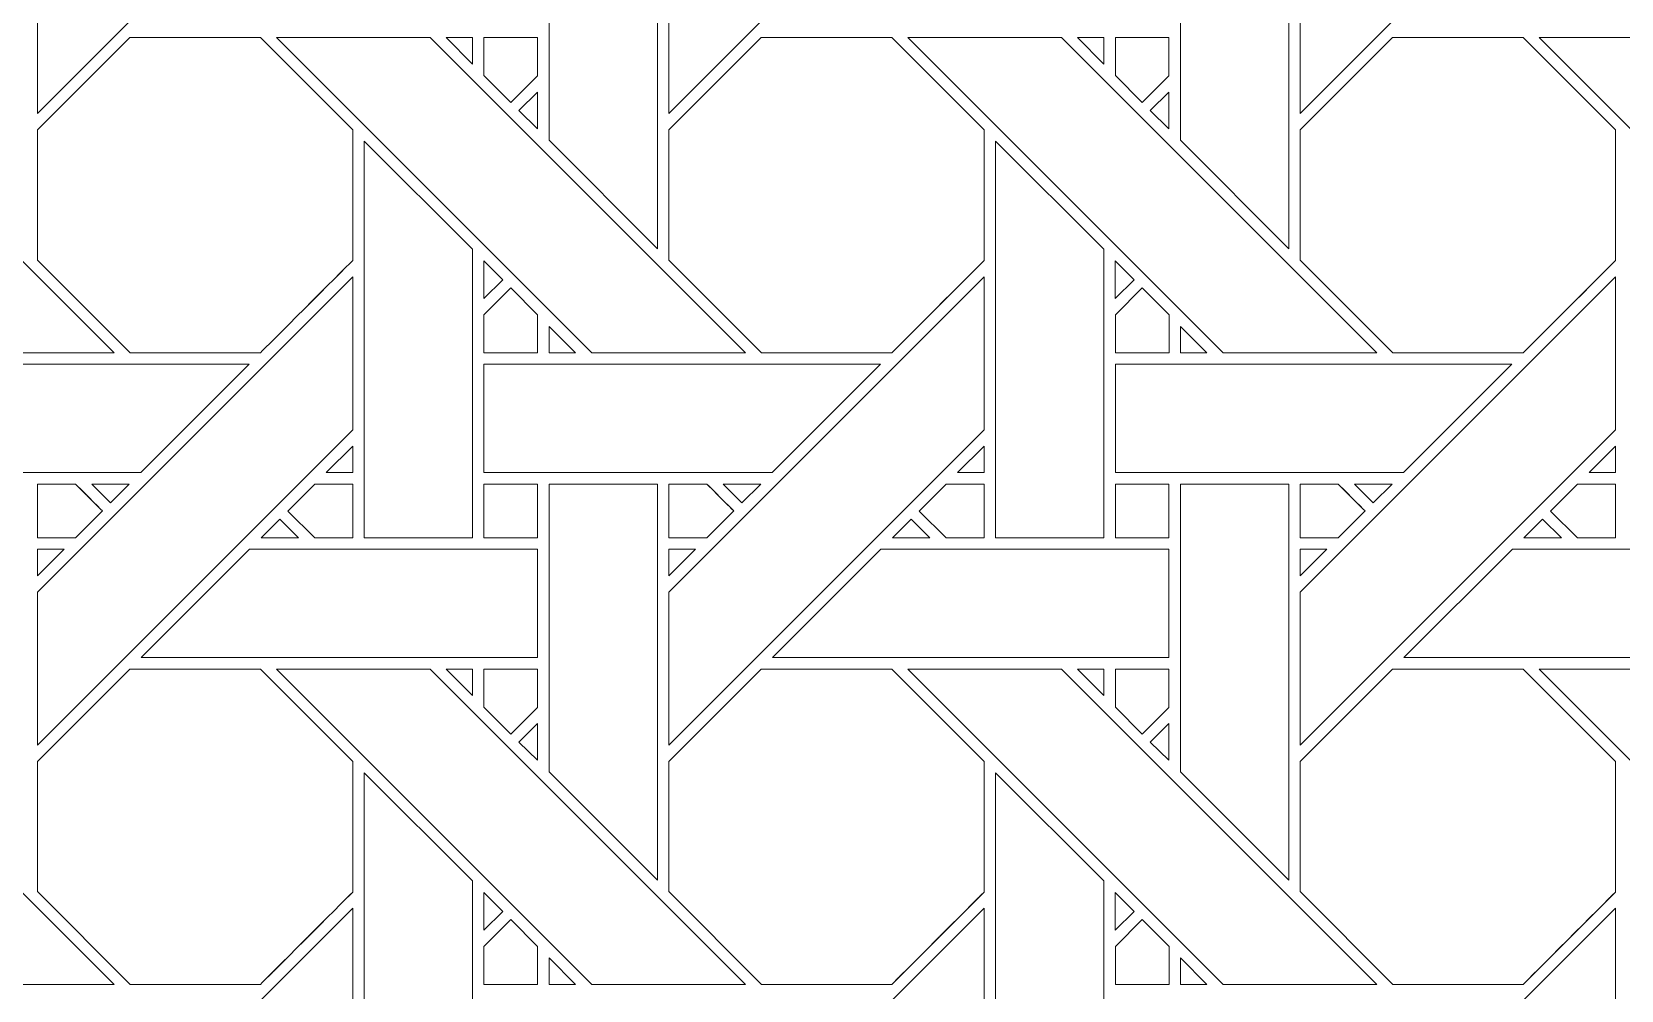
# Model space of a CAD drawing. Header units: inches. Extents: x 3.4 to 21.4, y 0.1 to 18.1.
# Drawn here: x 14.509 to 16.898, y 12.17 to 13.61 of the extents above; entities that cross this region are included whole.
import ezdxf

# ---------------------------------------------------------------- set-up
doc = ezdxf.new("R2010")
doc.units = ezdxf.units.IN
doc.header["$MEASUREMENT"] = 0
doc.layers.add('Design', color=7, linetype='Continuous', lineweight=0)

msp = doc.modelspace()

# ---------------------------------------------------------------- linework, layer by layer
at = {"layer": 'Design'}
for points, knots in [([(3.3829, 18.0948), (3.3829, 18.0948), (3.3829, 0.0948), (3.3829, 0.0948), (3.3829, 0.0948), (21.3829, 0.0948), (21.3829, 0.0948), (21.3829, 0.0948), (21.3829, 18.0948), (21.3829, 18.0948), (21.3829, 18.0948), (3.3829, 18.0948), (3.3829, 18.0948)], [0, 0, 0, 0, 1, 1, 1, 2, 2, 2, 3, 3, 3, 4, 4, 4, 4]), ([(4.2402, 17.2374), (4.2402, 17.2374), (4.2402, 0.9521), (4.2402, 0.9521), (4.2402, 0.9521), (20.5255, 0.9521), (20.5255, 0.9521), (20.5255, 0.9521), (20.5255, 17.2374), (20.5255, 17.2374), (20.5255, 17.2374), (4.2402, 17.2374), (4.2402, 17.2374)], [0, 0, 0, 0, 1, 1, 1, 2, 2, 2, 3, 3, 3, 4, 4, 4, 4]), ([(14.9915, 13.9603), (14.9915, 13.9603), (14.5179, 13.4866), (14.5179, 13.4866), (14.5179, 13.4866), (14.5179, 13.7167), (14.5179, 13.7167), (14.5179, 13.7167), (14.9915, 14.1903), (14.9915, 14.1903), (14.9915, 14.1903), (14.9915, 13.9603), (14.9915, 13.9603)], [0, 0, 0, 0, 1, 1, 1, 2, 2, 2, 3, 3, 3, 4, 4, 4, 4]), ([(15.9403, 13.9603), (15.9403, 13.9603), (15.4666, 13.4866), (15.4666, 13.4866), (15.4666, 13.4866), (15.4666, 13.7167), (15.4666, 13.7167), (15.4666, 13.7167), (15.9403, 14.1903), (15.9403, 14.1903), (15.9403, 14.1903), (15.9403, 13.9603), (15.9403, 13.9603)], [0, 0, 0, 0, 1, 1, 1, 2, 2, 2, 3, 3, 3, 4, 4, 4, 4]), ([(16.889, 13.9603), (16.889, 13.9603), (16.4153, 13.4866), (16.4153, 13.4866), (16.4153, 13.4866), (16.4153, 13.7167), (16.4153, 13.7167), (16.4153, 13.7167), (16.889, 14.1903), (16.889, 14.1903), (16.889, 14.1903), (16.889, 13.9603), (16.889, 13.9603)], [0, 0, 0, 0, 1, 1, 1, 2, 2, 2, 3, 3, 3, 4, 4, 4, 4]), ([(15.2865, 13.4466), (15.2865, 13.4466), (15.2865, 13.8788), (15.2865, 13.8788), (15.2865, 13.8788), (15.4494, 13.8788), (15.4494, 13.8788), (15.4494, 13.8788), (15.4494, 13.2837), (15.4494, 13.2837), (15.4494, 13.2837), (15.2865, 13.4466), (15.2865, 13.4466)], [0, 0, 0, 0, 1, 1, 1, 2, 2, 2, 3, 3, 3, 4, 4, 4, 4]), ([(16.2352, 13.4466), (16.2352, 13.4466), (16.2352, 13.8788), (16.2352, 13.8788), (16.2352, 13.8788), (16.3982, 13.8788), (16.3982, 13.8788), (16.3982, 13.8788), (16.3982, 13.2837), (16.3982, 13.2837), (16.3982, 13.2837), (16.2352, 13.4466), (16.2352, 13.4466)], [0, 0, 0, 0, 1, 1, 1, 2, 2, 2, 3, 3, 3, 4, 4, 4, 4]), ([(14.6329, 13.1273), (14.6329, 13.1273), (14.4018, 13.1273), (14.4018, 13.1273), (14.4018, 13.1273), (13.9283, 13.601), (13.9283, 13.601), (13.9283, 13.601), (14.1592, 13.601), (14.1592, 13.601), (14.1592, 13.601), (14.6329, 13.1273), (14.6329, 13.1273)], [0, 0, 0, 0, 1, 1, 1, 2, 2, 2, 3, 3, 3, 4, 4, 4, 4]), ([(14.6566, 13.601), (14.6566, 13.601), (14.8528, 13.601), (14.8528, 13.601), (14.8528, 13.601), (14.9915, 13.4623), (14.9915, 13.4623), (14.9915, 13.4623), (14.9915, 13.2661), (14.9915, 13.2661), (14.9737, 13.2481), (14.8618, 13.1364), (14.8528, 13.1274), (14.8528, 13.1274), (14.6571, 13.1274), (14.6571, 13.1274), (14.6571, 13.1274), (14.5179, 13.2666), (14.5179, 13.2666), (14.5179, 13.2666), (14.5179, 13.4623), (14.5179, 13.4623), (14.5179, 13.4623), (14.6566, 13.601), (14.6566, 13.601)], [0, 0, 0, 0, 1, 1, 1, 2, 2, 2, 3, 3, 3, 4, 4, 4, 5, 5, 5, 6, 6, 6, 7, 7, 7, 8, 8, 8, 8]), ([(14.9915, 13.4623), (14.9915, 13.4623), (14.9915, 13.2661), (14.9915, 13.2661), (14.9738, 13.2482), (14.8619, 13.1365), (14.8528, 13.1274), (14.8528, 13.1274), (14.6571, 13.1274), (14.6571, 13.1274), (14.6571, 13.1274), (14.5179, 13.2666), (14.5179, 13.2666), (14.5179, 13.2666), (14.5179, 13.4623), (14.5179, 13.4623), (14.5179, 13.4623), (14.6566, 13.601), (14.6566, 13.601), (14.6566, 13.601), (14.8528, 13.601), (14.8528, 13.601), (14.8528, 13.601), (14.9915, 13.4623), (14.9915, 13.4623)], [0, 0, 0, 0, 1, 1, 1, 2, 2, 2, 3, 3, 3, 4, 4, 4, 5, 5, 5, 6, 6, 6, 7, 7, 7, 8, 8, 8, 8]), ([(15.5816, 13.1273), (15.5816, 13.1273), (15.3506, 13.1273), (15.3506, 13.1273), (15.3506, 13.1273), (14.877, 13.601), (14.877, 13.601), (14.877, 13.601), (15.1079, 13.601), (15.1079, 13.601), (15.1079, 13.601), (15.5816, 13.1273), (15.5816, 13.1273)], [0, 0, 0, 0, 1, 1, 1, 2, 2, 2, 3, 3, 3, 4, 4, 4, 4]), ([(15.1321, 13.601), (15.1321, 13.601), (15.1715, 13.601), (15.1715, 13.601), (15.1715, 13.601), (15.1715, 13.5611), (15.1715, 13.5611), (15.1715, 13.5611), (15.1321, 13.601), (15.1321, 13.601)], [0, 0, 0, 0, 1, 1, 1, 2, 2, 2, 3, 3, 3, 3]), ([(15.269, 13.601), (15.269, 13.601), (15.269, 13.5434), (15.269, 13.5434), (15.269, 13.5434), (15.2291, 13.5035), (15.2291, 13.5035), (15.2291, 13.5035), (15.1887, 13.5438), (15.1887, 13.5438), (15.1887, 13.5438), (15.1887, 13.601), (15.1887, 13.601), (15.1887, 13.601), (15.269, 13.601), (15.269, 13.601)], [0, 0, 0, 0, 1, 1, 1, 2, 2, 2, 3, 3, 3, 4, 4, 4, 5, 5, 5, 5]), ([(15.2291, 13.5035), (15.2291, 13.5035), (15.1887, 13.5438), (15.1887, 13.5438), (15.1887, 13.5438), (15.1887, 13.601), (15.1887, 13.601), (15.1887, 13.601), (15.269, 13.601), (15.269, 13.601), (15.269, 13.601), (15.269, 13.5434), (15.269, 13.5434), (15.269, 13.5434), (15.2291, 13.5035), (15.2291, 13.5035)], [0, 0, 0, 0, 1, 1, 1, 2, 2, 2, 3, 3, 3, 4, 4, 4, 5, 5, 5, 5]), ([(15.6053, 13.601), (15.6053, 13.601), (15.8015, 13.601), (15.8015, 13.601), (15.8015, 13.601), (15.9403, 13.4623), (15.9403, 13.4623), (15.9403, 13.4623), (15.9403, 13.2661), (15.9403, 13.2661), (15.9225, 13.2481), (15.8105, 13.1364), (15.8016, 13.1274), (15.8016, 13.1274), (15.6058, 13.1274), (15.6058, 13.1274), (15.6058, 13.1274), (15.4666, 13.2666), (15.4666, 13.2666), (15.4666, 13.2666), (15.4666, 13.4623), (15.4666, 13.4623), (15.4666, 13.4623), (15.6053, 13.601), (15.6053, 13.601)], [0, 0, 0, 0, 1, 1, 1, 2, 2, 2, 3, 3, 3, 4, 4, 4, 5, 5, 5, 6, 6, 6, 7, 7, 7, 8, 8, 8, 8]), ([(15.9403, 13.4623), (15.9403, 13.4623), (15.9403, 13.2661), (15.9403, 13.2661), (15.9226, 13.2483), (15.8107, 13.1365), (15.8016, 13.1274), (15.8016, 13.1274), (15.6058, 13.1274), (15.6058, 13.1274), (15.6058, 13.1274), (15.4666, 13.2666), (15.4666, 13.2666), (15.4666, 13.2666), (15.4666, 13.4623), (15.4666, 13.4623), (15.4666, 13.4623), (15.6053, 13.601), (15.6053, 13.601), (15.6053, 13.601), (15.8015, 13.601), (15.8015, 13.601), (15.8015, 13.601), (15.9403, 13.4623), (15.9403, 13.4623)], [0, 0, 0, 0, 1, 1, 1, 2, 2, 2, 3, 3, 3, 4, 4, 4, 5, 5, 5, 6, 6, 6, 7, 7, 7, 8, 8, 8, 8]), ([(16.5303, 13.1273), (16.5303, 13.1273), (16.2993, 13.1273), (16.2993, 13.1273), (16.2993, 13.1273), (15.8257, 13.601), (15.8257, 13.601), (15.8257, 13.601), (16.0567, 13.601), (16.0567, 13.601), (16.0567, 13.601), (16.5303, 13.1273), (16.5303, 13.1273)], [0, 0, 0, 0, 1, 1, 1, 2, 2, 2, 3, 3, 3, 4, 4, 4, 4]), ([(16.0808, 13.601), (16.0808, 13.601), (16.1202, 13.601), (16.1202, 13.601), (16.1202, 13.601), (16.1202, 13.5611), (16.1202, 13.5611), (16.1202, 13.5611), (16.0808, 13.601), (16.0808, 13.601)], [0, 0, 0, 0, 1, 1, 1, 2, 2, 2, 3, 3, 3, 3]), ([(16.2177, 13.601), (16.2177, 13.601), (16.2177, 13.5434), (16.2177, 13.5434), (16.2177, 13.5434), (16.1778, 13.5035), (16.1778, 13.5035), (16.1778, 13.5035), (16.1375, 13.5438), (16.1375, 13.5438), (16.1375, 13.5438), (16.1375, 13.601), (16.1375, 13.601), (16.1375, 13.601), (16.2177, 13.601), (16.2177, 13.601)], [0, 0, 0, 0, 1, 1, 1, 2, 2, 2, 3, 3, 3, 4, 4, 4, 5, 5, 5, 5]), ([(16.1778, 13.5035), (16.1778, 13.5035), (16.1375, 13.5438), (16.1375, 13.5438), (16.1375, 13.5438), (16.1375, 13.601), (16.1375, 13.601), (16.1375, 13.601), (16.2177, 13.601), (16.2177, 13.601), (16.2177, 13.601), (16.2177, 13.5434), (16.2177, 13.5434), (16.2177, 13.5434), (16.1778, 13.5035), (16.1778, 13.5035)], [0, 0, 0, 0, 1, 1, 1, 2, 2, 2, 3, 3, 3, 4, 4, 4, 5, 5, 5, 5]), ([(16.554, 13.601), (16.554, 13.601), (16.7502, 13.601), (16.7502, 13.601), (16.7502, 13.601), (16.889, 13.4623), (16.889, 13.4623), (16.889, 13.4623), (16.889, 13.2661), (16.889, 13.2661), (16.8712, 13.2481), (16.7593, 13.1364), (16.7503, 13.1274), (16.7503, 13.1274), (16.5546, 13.1274), (16.5546, 13.1274), (16.5546, 13.1274), (16.4153, 13.2666), (16.4153, 13.2666), (16.4153, 13.2666), (16.4153, 13.4623), (16.4153, 13.4623), (16.4153, 13.4623), (16.554, 13.601), (16.554, 13.601)], [0, 0, 0, 0, 1, 1, 1, 2, 2, 2, 3, 3, 3, 4, 4, 4, 5, 5, 5, 6, 6, 6, 7, 7, 7, 8, 8, 8, 8]), ([(16.889, 13.2661), (16.8713, 13.2482), (16.7594, 13.1365), (16.7503, 13.1274), (16.7503, 13.1274), (16.5546, 13.1274), (16.5546, 13.1274), (16.5546, 13.1274), (16.4153, 13.2666), (16.4153, 13.2666), (16.4153, 13.2666), (16.4153, 13.4623), (16.4153, 13.4623), (16.4153, 13.4623), (16.554, 13.601), (16.554, 13.601), (16.554, 13.601), (16.7502, 13.601), (16.7502, 13.601), (16.7502, 13.601), (16.889, 13.4623), (16.889, 13.4623), (16.889, 13.4623), (16.889, 13.2661), (16.889, 13.2661)], [0, 0, 0, 0, 1, 1, 1, 2, 2, 2, 3, 3, 3, 4, 4, 4, 5, 5, 5, 6, 6, 6, 7, 7, 7, 8, 8, 8, 8]), ([(17.248, 13.1273), (17.248, 13.1273), (16.7745, 13.601), (16.7745, 13.601), (16.7745, 13.601), (17.0054, 13.601), (17.0054, 13.601), (17.0054, 13.601), (17.479, 13.1273), (17.479, 13.1273), (17.479, 13.1273), (17.248, 13.1273), (17.248, 13.1273)], [0, 0, 0, 0, 1, 1, 1, 2, 2, 2, 3, 3, 3, 4, 4, 4, 4]), ([(15.269, 13.5191), (15.269, 13.5191), (15.269, 13.464), (15.269, 13.464), (15.269, 13.464), (15.2412, 13.4913), (15.2412, 13.4913), (15.2412, 13.4913), (15.269, 13.5191), (15.269, 13.5191)], [0, 0, 0, 0, 1, 1, 1, 2, 2, 2, 3, 3, 3, 3]), ([(16.2177, 13.5191), (16.2177, 13.5191), (16.2177, 13.464), (16.2177, 13.464), (16.2177, 13.464), (16.1899, 13.4913), (16.1899, 13.4913), (16.1899, 13.4913), (16.2177, 13.5191), (16.2177, 13.5191)], [0, 0, 0, 0, 1, 1, 1, 2, 2, 2, 3, 3, 3, 3]), ([(15.0087, 12.8493), (15.0087, 12.8493), (15.0087, 13.4452), (15.0087, 13.4452), (15.0087, 13.4452), (15.1714, 13.283), (15.1714, 13.283), (15.1714, 13.283), (15.1714, 12.8493), (15.1714, 12.8493), (15.1714, 12.8493), (15.0087, 12.8493), (15.0087, 12.8493)], [0, 0, 0, 0, 1, 1, 1, 2, 2, 2, 3, 3, 3, 4, 4, 4, 4]), ([(15.9574, 12.8493), (15.9574, 12.8493), (15.9574, 13.4452), (15.9574, 13.4452), (15.9574, 13.4452), (16.1201, 13.283), (16.1201, 13.283), (16.1201, 13.283), (16.1201, 12.8493), (16.1201, 12.8493), (16.1201, 12.8493), (15.9574, 12.8493), (15.9574, 12.8493)], [0, 0, 0, 0, 1, 1, 1, 2, 2, 2, 3, 3, 3, 4, 4, 4, 4]), ([(15.1887, 13.2088), (15.1887, 13.2088), (15.1887, 13.2655), (15.1887, 13.2655), (15.1887, 13.2655), (15.2169, 13.2369), (15.2169, 13.2369), (15.2169, 13.2369), (15.1887, 13.2088), (15.1887, 13.2088)], [0, 0, 0, 0, 1, 1, 1, 2, 2, 2, 3, 3, 3, 3]), ([(16.1374, 13.2088), (16.1374, 13.2088), (16.1374, 13.2655), (16.1374, 13.2655), (16.1374, 13.2655), (16.1656, 13.2369), (16.1656, 13.2369), (16.1656, 13.2369), (16.1374, 13.2088), (16.1374, 13.2088)], [0, 0, 0, 0, 1, 1, 1, 2, 2, 2, 3, 3, 3, 3]), ([(14.9915, 13.0116), (14.9915, 13.0116), (14.5179, 12.5379), (14.5179, 12.5379), (14.5179, 12.5379), (14.5179, 12.768), (14.5179, 12.768), (14.5179, 12.768), (14.9915, 13.2416), (14.9915, 13.2416), (14.9915, 13.2416), (14.9915, 13.0116), (14.9915, 13.0116)], [0, 0, 0, 0, 1, 1, 1, 2, 2, 2, 3, 3, 3, 4, 4, 4, 4]), ([(15.9403, 13.0116), (15.9403, 13.0116), (15.4666, 12.5379), (15.4666, 12.5379), (15.4666, 12.5379), (15.4666, 12.768), (15.4666, 12.768), (15.4666, 12.768), (15.9403, 13.2416), (15.9403, 13.2416), (15.9403, 13.2416), (15.9403, 13.0116), (15.9403, 13.0116)], [0, 0, 0, 0, 1, 1, 1, 2, 2, 2, 3, 3, 3, 4, 4, 4, 4]), ([(16.4153, 12.768), (16.4153, 12.768), (16.889, 13.2416), (16.889, 13.2416), (16.889, 13.2416), (16.889, 13.0116), (16.889, 13.0116), (16.889, 13.0116), (16.4153, 12.5379), (16.4153, 12.5379), (16.4153, 12.5379), (16.4153, 12.768), (16.4153, 12.768)], [0, 0, 0, 0, 1, 1, 1, 2, 2, 2, 3, 3, 3, 4, 4, 4, 4]), ([(15.1887, 13.1271), (15.1887, 13.1271), (15.1887, 13.1844), (15.1887, 13.1844), (15.1887, 13.1844), (15.2291, 13.2247), (15.2291, 13.2247), (15.2291, 13.2247), (15.2694, 13.1844), (15.2694, 13.1844), (15.2694, 13.1844), (15.2694, 13.1271), (15.2694, 13.1271), (15.2694, 13.1271), (15.1887, 13.1271), (15.1887, 13.1271)], [0, 0, 0, 0, 1, 1, 1, 2, 2, 2, 3, 3, 3, 4, 4, 4, 5, 5, 5, 5]), ([(15.2291, 13.2247), (15.2291, 13.2247), (15.2694, 13.1844), (15.2694, 13.1844), (15.2694, 13.1844), (15.2694, 13.1271), (15.2694, 13.1271), (15.2694, 13.1271), (15.1887, 13.1271), (15.1887, 13.1271), (15.1887, 13.1271), (15.1887, 13.1844), (15.1887, 13.1844), (15.1887, 13.1844), (15.2291, 13.2247), (15.2291, 13.2247)], [0, 0, 0, 0, 1, 1, 1, 2, 2, 2, 3, 3, 3, 4, 4, 4, 5, 5, 5, 5]), ([(16.1375, 13.1271), (16.1375, 13.1271), (16.1375, 13.1844), (16.1375, 13.1844), (16.1375, 13.1844), (16.1778, 13.2247), (16.1778, 13.2247), (16.1778, 13.2247), (16.2181, 13.1844), (16.2181, 13.1844), (16.2181, 13.1844), (16.2181, 13.1271), (16.2181, 13.1271), (16.2181, 13.1271), (16.1375, 13.1271), (16.1375, 13.1271)], [0, 0, 0, 0, 1, 1, 1, 2, 2, 2, 3, 3, 3, 4, 4, 4, 5, 5, 5, 5]), ([(16.2181, 13.1271), (16.2181, 13.1271), (16.1375, 13.1271), (16.1375, 13.1271), (16.1375, 13.1271), (16.1375, 13.1844), (16.1375, 13.1844), (16.1375, 13.1844), (16.1778, 13.2247), (16.1778, 13.2247), (16.1778, 13.2247), (16.2181, 13.1844), (16.2181, 13.1844), (16.2181, 13.1844), (16.2181, 13.1271), (16.2181, 13.1271)], [0, 0, 0, 0, 1, 1, 1, 2, 2, 2, 3, 3, 3, 4, 4, 4, 5, 5, 5, 5]), ([(15.2866, 13.1273), (15.2866, 13.1273), (15.2866, 13.1671), (15.2866, 13.1671), (15.2866, 13.1671), (15.3264, 13.1273), (15.3264, 13.1273), (15.3264, 13.1273), (15.2866, 13.1273), (15.2866, 13.1273)], [0, 0, 0, 0, 1, 1, 1, 2, 2, 2, 3, 3, 3, 3]), ([(16.2354, 13.1273), (16.2354, 13.1273), (16.2354, 13.1671), (16.2354, 13.1671), (16.2354, 13.1671), (16.2751, 13.1273), (16.2751, 13.1273), (16.2751, 13.1273), (16.2354, 13.1273), (16.2354, 13.1273)], [0, 0, 0, 0, 1, 1, 1, 2, 2, 2, 3, 3, 3, 3]), ([(14.8357, 13.1101), (14.8357, 13.1101), (14.673, 12.9474), (14.673, 12.9474), (14.673, 12.9474), (14.24, 12.9474), (14.24, 12.9474), (14.24, 12.9474), (14.24, 13.1101), (14.24, 13.1101), (14.24, 13.1101), (14.8357, 13.1101), (14.8357, 13.1101)], [0, 0, 0, 0, 1, 1, 1, 2, 2, 2, 3, 3, 3, 4, 4, 4, 4]), ([(15.7844, 13.1101), (15.7844, 13.1101), (15.6217, 12.9474), (15.6217, 12.9474), (15.6217, 12.9474), (15.1887, 12.9474), (15.1887, 12.9474), (15.1887, 12.9474), (15.1887, 13.1101), (15.1887, 13.1101), (15.1887, 13.1101), (15.7844, 13.1101), (15.7844, 13.1101)], [0, 0, 0, 0, 1, 1, 1, 2, 2, 2, 3, 3, 3, 4, 4, 4, 4]), ([(16.7332, 13.1101), (16.7332, 13.1101), (16.5704, 12.9474), (16.5704, 12.9474), (16.5704, 12.9474), (16.1375, 12.9474), (16.1375, 12.9474), (16.1375, 12.9474), (16.1375, 13.1101), (16.1375, 13.1101), (16.1375, 13.1101), (16.7332, 13.1101), (16.7332, 13.1101)], [0, 0, 0, 0, 1, 1, 1, 2, 2, 2, 3, 3, 3, 4, 4, 4, 4]), ([(14.9517, 12.9474), (14.9517, 12.9474), (14.9915, 12.9872), (14.9915, 12.9872), (14.9915, 12.9872), (14.9915, 12.9474), (14.9915, 12.9474), (14.9915, 12.9474), (14.9517, 12.9474), (14.9517, 12.9474)], [0, 0, 0, 0, 1, 1, 1, 2, 2, 2, 3, 3, 3, 3]), ([(15.9005, 12.9474), (15.9005, 12.9474), (15.9403, 12.9872), (15.9403, 12.9872), (15.9403, 12.9872), (15.9403, 12.9474), (15.9403, 12.9474), (15.9403, 12.9474), (15.9005, 12.9474), (15.9005, 12.9474)], [0, 0, 0, 0, 1, 1, 1, 2, 2, 2, 3, 3, 3, 3]), ([(16.889, 12.9872), (16.889, 12.9872), (16.889, 12.9474), (16.889, 12.9474), (16.889, 12.9474), (16.8492, 12.9474), (16.8492, 12.9474), (16.8492, 12.9474), (16.889, 12.9872), (16.889, 12.9872)], [0, 0, 0, 0, 1, 1, 1, 2, 2, 2, 3, 3, 3, 3]), ([(14.5749, 12.9301), (14.5801, 12.925), (14.6108, 12.8942), (14.6153, 12.8898), (14.6153, 12.8898), (14.5748, 12.8494), (14.5748, 12.8494), (14.5748, 12.8494), (14.5179, 12.8494), (14.5179, 12.8494), (14.5179, 12.8494), (14.5179, 12.9301), (14.5179, 12.9301), (14.5179, 12.9301), (14.5749, 12.9301), (14.5749, 12.9301)], [0, 0, 0, 0, 1, 1, 1, 2, 2, 2, 3, 3, 3, 4, 4, 4, 5, 5, 5, 5]), ([(14.6153, 12.8898), (14.6153, 12.8898), (14.5748, 12.8494), (14.5748, 12.8494), (14.5748, 12.8494), (14.5179, 12.8494), (14.5179, 12.8494), (14.5179, 12.8494), (14.5179, 12.9301), (14.5179, 12.9301), (14.5179, 12.9301), (14.5749, 12.9301), (14.5749, 12.9301), (14.58, 12.9251), (14.6107, 12.8943), (14.6153, 12.8898)], [0, 0, 0, 0, 1, 1, 1, 2, 2, 2, 3, 3, 3, 4, 4, 4, 5, 5, 5, 5]), ([(14.5993, 12.9301), (14.5993, 12.9301), (14.6557, 12.9301), (14.6557, 12.9301), (14.6557, 12.9301), (14.6275, 12.9019), (14.6275, 12.9019), (14.6275, 12.9019), (14.5993, 12.9301), (14.5993, 12.9301)], [0, 0, 0, 0, 1, 1, 1, 2, 2, 2, 3, 3, 3, 3]), ([(14.9344, 12.8494), (14.9344, 12.8494), (14.8941, 12.8897), (14.8941, 12.8897), (14.8941, 12.8897), (14.9345, 12.9302), (14.9345, 12.9302), (14.9345, 12.9302), (14.9915, 12.9302), (14.9915, 12.9302), (14.9915, 12.9302), (14.9915, 12.8494), (14.9915, 12.8494), (14.9915, 12.8494), (14.9344, 12.8494), (14.9344, 12.8494)], [0, 0, 0, 0, 1, 1, 1, 2, 2, 2, 3, 3, 3, 4, 4, 4, 5, 5, 5, 5]), ([(14.9915, 12.8494), (14.9915, 12.8494), (14.9344, 12.8494), (14.9344, 12.8494), (14.9344, 12.8494), (14.8941, 12.8897), (14.8941, 12.8897), (14.8941, 12.8897), (14.9345, 12.9302), (14.9345, 12.9302), (14.9345, 12.9302), (14.9915, 12.9302), (14.9915, 12.9302), (14.9915, 12.9302), (14.9915, 12.8494), (14.9915, 12.8494)], [0, 0, 0, 0, 1, 1, 1, 2, 2, 2, 3, 3, 3, 4, 4, 4, 5, 5, 5, 5]), ([(15.1887, 12.9301), (15.1887, 12.9301), (15.269, 12.9301), (15.269, 12.9301), (15.269, 12.9301), (15.269, 12.8494), (15.269, 12.8494), (15.269, 12.8494), (15.1887, 12.8494), (15.1887, 12.8494), (15.1887, 12.8494), (15.1887, 12.9301), (15.1887, 12.9301)], [0, 0, 0, 0, 1, 1, 1, 2, 2, 2, 3, 3, 3, 4, 4, 4, 4]), ([(15.1887, 12.8494), (15.1887, 12.8494), (15.1887, 12.9301), (15.1887, 12.9301), (15.1887, 12.9301), (15.269, 12.9301), (15.269, 12.9301), (15.269, 12.9301), (15.269, 12.8494), (15.269, 12.8494), (15.269, 12.8494), (15.1887, 12.8494), (15.1887, 12.8494)], [0, 0, 0, 0, 1, 1, 1, 2, 2, 2, 3, 3, 3, 4, 4, 4, 4]), ([(15.2865, 12.4979), (15.2865, 12.4979), (15.2865, 12.9301), (15.2865, 12.9301), (15.2865, 12.9301), (15.4494, 12.9301), (15.4494, 12.9301), (15.4494, 12.9301), (15.4494, 12.335), (15.4494, 12.335), (15.4494, 12.335), (15.2865, 12.4979), (15.2865, 12.4979)], [0, 0, 0, 0, 1, 1, 1, 2, 2, 2, 3, 3, 3, 4, 4, 4, 4]), ([(15.5237, 12.9301), (15.5288, 12.925), (15.5596, 12.8942), (15.564, 12.8898), (15.564, 12.8898), (15.5236, 12.8494), (15.5236, 12.8494), (15.5236, 12.8494), (15.4666, 12.8494), (15.4666, 12.8494), (15.4666, 12.8494), (15.4666, 12.9301), (15.4666, 12.9301), (15.4666, 12.9301), (15.5237, 12.9301), (15.5237, 12.9301)], [0, 0, 0, 0, 1, 1, 1, 2, 2, 2, 3, 3, 3, 4, 4, 4, 5, 5, 5, 5]), ([(15.5483, 12.9054), (15.5483, 12.9054), (15.564, 12.8898), (15.564, 12.8898), (15.564, 12.8898), (15.5236, 12.8494), (15.5236, 12.8494), (15.5236, 12.8494), (15.4666, 12.8494), (15.4666, 12.8494), (15.4666, 12.8494), (15.4666, 12.9301), (15.4666, 12.9301), (15.4666, 12.9301), (15.5237, 12.9301), (15.5237, 12.9301), (15.5291, 12.9248), (15.539, 12.9148), (15.5483, 12.9054)], [0, 0, 0, 0, 1, 1, 1, 2, 2, 2, 3, 3, 3, 4, 4, 4, 5, 5, 5, 6, 6, 6, 6]), ([(15.548, 12.9301), (15.548, 12.9301), (15.6045, 12.9301), (15.6045, 12.9301), (15.6045, 12.9301), (15.5762, 12.9019), (15.5762, 12.9019), (15.5762, 12.9019), (15.548, 12.9301), (15.548, 12.9301)], [0, 0, 0, 0, 1, 1, 1, 2, 2, 2, 3, 3, 3, 3]), ([(15.8832, 12.8494), (15.8832, 12.8494), (15.8428, 12.8897), (15.8428, 12.8897), (15.8428, 12.8897), (15.8832, 12.9302), (15.8832, 12.9302), (15.8832, 12.9302), (15.9403, 12.9302), (15.9403, 12.9302), (15.9403, 12.9302), (15.9403, 12.8494), (15.9403, 12.8494), (15.9403, 12.8494), (15.8832, 12.8494), (15.8832, 12.8494)], [0, 0, 0, 0, 1, 1, 1, 2, 2, 2, 3, 3, 3, 4, 4, 4, 5, 5, 5, 5]), ([(15.9403, 12.8494), (15.9403, 12.8494), (15.8832, 12.8494), (15.8832, 12.8494), (15.8832, 12.8494), (15.8428, 12.8897), (15.8428, 12.8897), (15.8428, 12.8897), (15.8832, 12.9302), (15.8832, 12.9302), (15.8832, 12.9302), (15.9403, 12.9302), (15.9403, 12.9302), (15.9403, 12.9302), (15.9403, 12.8494), (15.9403, 12.8494)], [0, 0, 0, 0, 1, 1, 1, 2, 2, 2, 3, 3, 3, 4, 4, 4, 5, 5, 5, 5]), ([(16.2177, 12.8494), (16.2177, 12.8494), (16.1375, 12.8494), (16.1375, 12.8494), (16.1375, 12.8494), (16.1375, 12.9301), (16.1375, 12.9301), (16.1375, 12.9301), (16.2177, 12.9301), (16.2177, 12.9301), (16.2177, 12.9301), (16.2177, 12.8494), (16.2177, 12.8494)], [0, 0, 0, 0, 1, 1, 1, 2, 2, 2, 3, 3, 3, 4, 4, 4, 4]), ([(16.2177, 12.9301), (16.2177, 12.9301), (16.2177, 12.8494), (16.2177, 12.8494), (16.2177, 12.8494), (16.1375, 12.8494), (16.1375, 12.8494), (16.1375, 12.8494), (16.1375, 12.9301), (16.1375, 12.9301), (16.1375, 12.9301), (16.2177, 12.9301), (16.2177, 12.9301)], [0, 0, 0, 0, 1, 1, 1, 2, 2, 2, 3, 3, 3, 4, 4, 4, 4]), ([(16.3982, 12.9301), (16.3982, 12.9301), (16.3982, 12.335), (16.3982, 12.335), (16.3982, 12.335), (16.2352, 12.4979), (16.2352, 12.4979), (16.2352, 12.4979), (16.2352, 12.9301), (16.2352, 12.9301), (16.2352, 12.9301), (16.3982, 12.9301), (16.3982, 12.9301)], [0, 0, 0, 0, 1, 1, 1, 2, 2, 2, 3, 3, 3, 4, 4, 4, 4]), ([(16.4724, 12.9301), (16.4775, 12.925), (16.5083, 12.8942), (16.5127, 12.8898), (16.5127, 12.8898), (16.4723, 12.8494), (16.4723, 12.8494), (16.4723, 12.8494), (16.4153, 12.8494), (16.4153, 12.8494), (16.4153, 12.8494), (16.4153, 12.9301), (16.4153, 12.9301), (16.4153, 12.9301), (16.4724, 12.9301), (16.4724, 12.9301)], [0, 0, 0, 0, 1, 1, 1, 2, 2, 2, 3, 3, 3, 4, 4, 4, 5, 5, 5, 5]), ([(16.4153, 12.8494), (16.4153, 12.8494), (16.4153, 12.9301), (16.4153, 12.9301), (16.4153, 12.9301), (16.4724, 12.9301), (16.4724, 12.9301), (16.4777, 12.9249), (16.5085, 12.894), (16.5127, 12.8898), (16.5127, 12.8898), (16.4723, 12.8494), (16.4723, 12.8494), (16.4723, 12.8494), (16.4153, 12.8494), (16.4153, 12.8494)], [0, 0, 0, 0, 1, 1, 1, 2, 2, 2, 3, 3, 3, 4, 4, 4, 5, 5, 5, 5]), ([(16.4967, 12.9301), (16.4967, 12.9301), (16.5532, 12.9301), (16.5532, 12.9301), (16.5532, 12.9301), (16.5249, 12.9019), (16.5249, 12.9019), (16.5249, 12.9019), (16.4967, 12.9301), (16.4967, 12.9301)], [0, 0, 0, 0, 1, 1, 1, 2, 2, 2, 3, 3, 3, 3]), ([(16.8319, 12.8494), (16.8319, 12.8494), (16.7915, 12.8897), (16.7915, 12.8897), (16.7915, 12.8897), (16.832, 12.9302), (16.832, 12.9302), (16.832, 12.9302), (16.889, 12.9302), (16.889, 12.9302), (16.889, 12.9302), (16.889, 12.8494), (16.889, 12.8494), (16.889, 12.8494), (16.8319, 12.8494), (16.8319, 12.8494)], [0, 0, 0, 0, 1, 1, 1, 2, 2, 2, 3, 3, 3, 4, 4, 4, 5, 5, 5, 5]), ([(16.7915, 12.8897), (16.7915, 12.8897), (16.832, 12.9302), (16.832, 12.9302), (16.832, 12.9302), (16.889, 12.9302), (16.889, 12.9302), (16.889, 12.9302), (16.889, 12.8494), (16.889, 12.8494), (16.889, 12.8494), (16.8319, 12.8494), (16.8319, 12.8494), (16.8319, 12.8494), (16.7915, 12.8897), (16.7915, 12.8897)], [0, 0, 0, 0, 1, 1, 1, 2, 2, 2, 3, 3, 3, 4, 4, 4, 5, 5, 5, 5]), ([(14.8537, 12.8493), (14.8537, 12.8493), (14.8819, 12.8776), (14.8819, 12.8776), (14.8819, 12.8776), (14.9102, 12.8493), (14.9102, 12.8493), (14.9102, 12.8493), (14.8537, 12.8493), (14.8537, 12.8493)], [0, 0, 0, 0, 1, 1, 1, 2, 2, 2, 3, 3, 3, 3]), ([(15.8024, 12.8493), (15.8024, 12.8493), (15.8307, 12.8776), (15.8307, 12.8776), (15.8307, 12.8776), (15.8589, 12.8493), (15.8589, 12.8493), (15.8589, 12.8493), (15.8024, 12.8493), (15.8024, 12.8493)], [0, 0, 0, 0, 1, 1, 1, 2, 2, 2, 3, 3, 3, 3]), ([(16.7794, 12.8776), (16.7794, 12.8776), (16.8076, 12.8493), (16.8076, 12.8493), (16.8076, 12.8493), (16.7511, 12.8493), (16.7511, 12.8493), (16.7511, 12.8493), (16.7794, 12.8776), (16.7794, 12.8776)], [0, 0, 0, 0, 1, 1, 1, 2, 2, 2, 3, 3, 3, 3]), ([(14.5577, 12.8322), (14.5577, 12.8322), (14.5179, 12.7924), (14.5179, 12.7924), (14.5179, 12.7924), (14.5179, 12.8322), (14.5179, 12.8322), (14.5179, 12.8322), (14.5577, 12.8322), (14.5577, 12.8322)], [0, 0, 0, 0, 1, 1, 1, 2, 2, 2, 3, 3, 3, 3]), ([(15.269, 12.8322), (15.269, 12.8322), (15.269, 12.6694), (15.269, 12.6694), (15.269, 12.6694), (14.6737, 12.6694), (14.6737, 12.6694), (14.6737, 12.6694), (14.8365, 12.8322), (14.8365, 12.8322), (14.8365, 12.8322), (15.269, 12.8322), (15.269, 12.8322)], [0, 0, 0, 0, 1, 1, 1, 2, 2, 2, 3, 3, 3, 4, 4, 4, 4]), ([(15.5064, 12.8322), (15.5064, 12.8322), (15.4666, 12.7924), (15.4666, 12.7924), (15.4666, 12.7924), (15.4666, 12.8322), (15.4666, 12.8322), (15.4666, 12.8322), (15.5064, 12.8322), (15.5064, 12.8322)], [0, 0, 0, 0, 1, 1, 1, 2, 2, 2, 3, 3, 3, 3]), ([(16.2177, 12.8322), (16.2177, 12.8322), (16.2177, 12.6694), (16.2177, 12.6694), (16.2177, 12.6694), (15.6224, 12.6694), (15.6224, 12.6694), (15.6224, 12.6694), (15.7853, 12.8322), (15.7853, 12.8322), (15.7853, 12.8322), (16.2177, 12.8322), (16.2177, 12.8322)], [0, 0, 0, 0, 1, 1, 1, 2, 2, 2, 3, 3, 3, 4, 4, 4, 4]), ([(16.4551, 12.8322), (16.4551, 12.8322), (16.4153, 12.7924), (16.4153, 12.7924), (16.4153, 12.7924), (16.4153, 12.8322), (16.4153, 12.8322), (16.4153, 12.8322), (16.4551, 12.8322), (16.4551, 12.8322)], [0, 0, 0, 0, 1, 1, 1, 2, 2, 2, 3, 3, 3, 3]), ([(16.5711, 12.6694), (16.5711, 12.6694), (16.734, 12.8322), (16.734, 12.8322), (16.734, 12.8322), (17.1664, 12.8322), (17.1664, 12.8322), (17.1664, 12.8322), (17.1664, 12.6694), (17.1664, 12.6694), (17.1664, 12.6694), (16.5711, 12.6694), (16.5711, 12.6694)], [0, 0, 0, 0, 1, 1, 1, 2, 2, 2, 3, 3, 3, 4, 4, 4, 4]), ([(14.6329, 12.1786), (14.6329, 12.1786), (14.4018, 12.1786), (14.4018, 12.1786), (14.4018, 12.1786), (13.9283, 12.6522), (13.9283, 12.6522), (13.9283, 12.6522), (14.1592, 12.6522), (14.1592, 12.6522), (14.1592, 12.6522), (14.6329, 12.1786), (14.6329, 12.1786)], [0, 0, 0, 0, 1, 1, 1, 2, 2, 2, 3, 3, 3, 4, 4, 4, 4]), ([(14.6566, 12.6523), (14.6566, 12.6523), (14.8528, 12.6523), (14.8528, 12.6523), (14.8528, 12.6523), (14.9915, 12.5135), (14.9915, 12.5135), (14.9915, 12.5135), (14.9915, 12.3173), (14.9915, 12.3173), (14.9737, 12.2994), (14.8618, 12.1876), (14.8528, 12.1786), (14.8528, 12.1786), (14.6571, 12.1786), (14.6571, 12.1786), (14.6571, 12.1786), (14.5179, 12.3179), (14.5179, 12.3179), (14.5179, 12.3179), (14.5179, 12.5135), (14.5179, 12.5135), (14.5179, 12.5135), (14.6566, 12.6523), (14.6566, 12.6523)], [0, 0, 0, 0, 1, 1, 1, 2, 2, 2, 3, 3, 3, 4, 4, 4, 5, 5, 5, 6, 6, 6, 7, 7, 7, 8, 8, 8, 8]), ([(14.9915, 12.5135), (14.9915, 12.5135), (14.9915, 12.3173), (14.9915, 12.3173), (14.9734, 12.2991), (14.8616, 12.1874), (14.8528, 12.1786), (14.8528, 12.1786), (14.6571, 12.1786), (14.6571, 12.1786), (14.6571, 12.1786), (14.5179, 12.3179), (14.5179, 12.3179), (14.5179, 12.3179), (14.5179, 12.5135), (14.5179, 12.5135), (14.5179, 12.5135), (14.6566, 12.6523), (14.6566, 12.6523), (14.6566, 12.6523), (14.8528, 12.6523), (14.8528, 12.6523), (14.8528, 12.6523), (14.9915, 12.5135), (14.9915, 12.5135)], [0, 0, 0, 0, 1, 1, 1, 2, 2, 2, 3, 3, 3, 4, 4, 4, 5, 5, 5, 6, 6, 6, 7, 7, 7, 8, 8, 8, 8]), ([(15.5816, 12.1786), (15.5816, 12.1786), (15.3506, 12.1786), (15.3506, 12.1786), (15.3506, 12.1786), (14.877, 12.6522), (14.877, 12.6522), (14.877, 12.6522), (15.1079, 12.6522), (15.1079, 12.6522), (15.1079, 12.6522), (15.5816, 12.1786), (15.5816, 12.1786)], [0, 0, 0, 0, 1, 1, 1, 2, 2, 2, 3, 3, 3, 4, 4, 4, 4]), ([(15.1321, 12.6522), (15.1321, 12.6522), (15.1715, 12.6522), (15.1715, 12.6522), (15.1715, 12.6522), (15.1715, 12.6124), (15.1715, 12.6124), (15.1715, 12.6124), (15.1321, 12.6522), (15.1321, 12.6522)], [0, 0, 0, 0, 1, 1, 1, 2, 2, 2, 3, 3, 3, 3]), ([(15.269, 12.6523), (15.269, 12.6523), (15.269, 12.5947), (15.269, 12.5947), (15.269, 12.5947), (15.2291, 12.5547), (15.2291, 12.5547), (15.2291, 12.5547), (15.1887, 12.5951), (15.1887, 12.5951), (15.1887, 12.5951), (15.1887, 12.6523), (15.1887, 12.6523), (15.1887, 12.6523), (15.269, 12.6523), (15.269, 12.6523)], [0, 0, 0, 0, 1, 1, 1, 2, 2, 2, 3, 3, 3, 4, 4, 4, 5, 5, 5, 5]), ([(15.2291, 12.5547), (15.2291, 12.5547), (15.1887, 12.5951), (15.1887, 12.5951), (15.1887, 12.5951), (15.1887, 12.6523), (15.1887, 12.6523), (15.1887, 12.6523), (15.269, 12.6523), (15.269, 12.6523), (15.269, 12.6523), (15.269, 12.5947), (15.269, 12.5947), (15.269, 12.5947), (15.2291, 12.5547), (15.2291, 12.5547)], [0, 0, 0, 0, 1, 1, 1, 2, 2, 2, 3, 3, 3, 4, 4, 4, 5, 5, 5, 5]), ([(15.6053, 12.6523), (15.6053, 12.6523), (15.8015, 12.6523), (15.8015, 12.6523), (15.8015, 12.6523), (15.9403, 12.5135), (15.9403, 12.5135), (15.9403, 12.5135), (15.9403, 12.3173), (15.9403, 12.3173), (15.9225, 12.2994), (15.8105, 12.1876), (15.8016, 12.1786), (15.8016, 12.1786), (15.6058, 12.1786), (15.6058, 12.1786), (15.6058, 12.1786), (15.4666, 12.3179), (15.4666, 12.3179), (15.4666, 12.3179), (15.4666, 12.5135), (15.4666, 12.5135), (15.4666, 12.5135), (15.6053, 12.6523), (15.6053, 12.6523)], [0, 0, 0, 0, 1, 1, 1, 2, 2, 2, 3, 3, 3, 4, 4, 4, 5, 5, 5, 6, 6, 6, 7, 7, 7, 8, 8, 8, 8]), ([(15.9403, 12.3173), (15.9221, 12.299), (15.8103, 12.1874), (15.8016, 12.1786), (15.8016, 12.1786), (15.6058, 12.1786), (15.6058, 12.1786), (15.6058, 12.1786), (15.4666, 12.3179), (15.4666, 12.3179), (15.4666, 12.3179), (15.4666, 12.5135), (15.4666, 12.5135), (15.4666, 12.5135), (15.6053, 12.6523), (15.6053, 12.6523), (15.6053, 12.6523), (15.8015, 12.6523), (15.8015, 12.6523), (15.8015, 12.6523), (15.9403, 12.5135), (15.9403, 12.5135), (15.9403, 12.5135), (15.9403, 12.3173), (15.9403, 12.3173)], [0, 0, 0, 0, 1, 1, 1, 2, 2, 2, 3, 3, 3, 4, 4, 4, 5, 5, 5, 6, 6, 6, 7, 7, 7, 8, 8, 8, 8]), ([(16.2993, 12.1786), (16.2993, 12.1786), (15.8257, 12.6522), (15.8257, 12.6522), (15.8257, 12.6522), (16.0567, 12.6522), (16.0567, 12.6522), (16.0567, 12.6522), (16.5303, 12.1786), (16.5303, 12.1786), (16.5303, 12.1786), (16.2993, 12.1786), (16.2993, 12.1786)], [0, 0, 0, 0, 1, 1, 1, 2, 2, 2, 3, 3, 3, 4, 4, 4, 4]), ([(16.1202, 12.6522), (16.1202, 12.6522), (16.1202, 12.6124), (16.1202, 12.6124), (16.1202, 12.6124), (16.0808, 12.6522), (16.0808, 12.6522), (16.0808, 12.6522), (16.1202, 12.6522), (16.1202, 12.6522)], [0, 0, 0, 0, 1, 1, 1, 2, 2, 2, 3, 3, 3, 3]), ([(16.2177, 12.6523), (16.2177, 12.6523), (16.2177, 12.5947), (16.2177, 12.5947), (16.2177, 12.5947), (16.1778, 12.5547), (16.1778, 12.5547), (16.1778, 12.5547), (16.1375, 12.5951), (16.1375, 12.5951), (16.1375, 12.5951), (16.1375, 12.6523), (16.1375, 12.6523), (16.1375, 12.6523), (16.2177, 12.6523), (16.2177, 12.6523)], [0, 0, 0, 0, 1, 1, 1, 2, 2, 2, 3, 3, 3, 4, 4, 4, 5, 5, 5, 5]), ([(16.1778, 12.5547), (16.1778, 12.5547), (16.1375, 12.5951), (16.1375, 12.5951), (16.1375, 12.5951), (16.1375, 12.6523), (16.1375, 12.6523), (16.1375, 12.6523), (16.2177, 12.6523), (16.2177, 12.6523), (16.2177, 12.6523), (16.2177, 12.5947), (16.2177, 12.5947), (16.2177, 12.5947), (16.1778, 12.5547), (16.1778, 12.5547)], [0, 0, 0, 0, 1, 1, 1, 2, 2, 2, 3, 3, 3, 4, 4, 4, 5, 5, 5, 5]), ([(16.554, 12.6523), (16.554, 12.6523), (16.7502, 12.6523), (16.7502, 12.6523), (16.7502, 12.6523), (16.889, 12.5135), (16.889, 12.5135), (16.889, 12.5135), (16.889, 12.3173), (16.889, 12.3173), (16.8712, 12.2994), (16.7593, 12.1876), (16.7503, 12.1786), (16.7503, 12.1786), (16.5546, 12.1786), (16.5546, 12.1786), (16.5546, 12.1786), (16.4153, 12.3179), (16.4153, 12.3179), (16.4153, 12.3179), (16.4153, 12.5135), (16.4153, 12.5135), (16.4153, 12.5135), (16.554, 12.6523), (16.554, 12.6523)], [0, 0, 0, 0, 1, 1, 1, 2, 2, 2, 3, 3, 3, 4, 4, 4, 5, 5, 5, 6, 6, 6, 7, 7, 7, 8, 8, 8, 8]), ([(16.889, 12.3173), (16.8709, 12.2991), (16.759, 12.1874), (16.7503, 12.1786), (16.7503, 12.1786), (16.5546, 12.1786), (16.5546, 12.1786), (16.5546, 12.1786), (16.4153, 12.3179), (16.4153, 12.3179), (16.4153, 12.3179), (16.4153, 12.5135), (16.4153, 12.5135), (16.4153, 12.5135), (16.554, 12.6523), (16.554, 12.6523), (16.554, 12.6523), (16.7502, 12.6523), (16.7502, 12.6523), (16.7502, 12.6523), (16.889, 12.5135), (16.889, 12.5135), (16.889, 12.5135), (16.889, 12.3173), (16.889, 12.3173)], [0, 0, 0, 0, 1, 1, 1, 2, 2, 2, 3, 3, 3, 4, 4, 4, 5, 5, 5, 6, 6, 6, 7, 7, 7, 8, 8, 8, 8]), ([(17.248, 12.1786), (17.248, 12.1786), (16.7745, 12.6522), (16.7745, 12.6522), (16.7745, 12.6522), (17.0054, 12.6522), (17.0054, 12.6522), (17.0054, 12.6522), (17.479, 12.1786), (17.479, 12.1786), (17.479, 12.1786), (17.248, 12.1786), (17.248, 12.1786)], [0, 0, 0, 0, 1, 1, 1, 2, 2, 2, 3, 3, 3, 4, 4, 4, 4]), ([(15.269, 12.5704), (15.269, 12.5704), (15.269, 12.5152), (15.269, 12.5152), (15.269, 12.5152), (15.2412, 12.5426), (15.2412, 12.5426), (15.2412, 12.5426), (15.269, 12.5704), (15.269, 12.5704)], [0, 0, 0, 0, 1, 1, 1, 2, 2, 2, 3, 3, 3, 3]), ([(16.2177, 12.5704), (16.2177, 12.5704), (16.2177, 12.5152), (16.2177, 12.5152), (16.2177, 12.5152), (16.1899, 12.5426), (16.1899, 12.5426), (16.1899, 12.5426), (16.2177, 12.5704), (16.2177, 12.5704)], [0, 0, 0, 0, 1, 1, 1, 2, 2, 2, 3, 3, 3, 3]), ([(15.0087, 11.9006), (15.0087, 11.9006), (15.0087, 12.4964), (15.0087, 12.4964), (15.0087, 12.4964), (15.1714, 12.3343), (15.1714, 12.3343), (15.1714, 12.3343), (15.1714, 11.9006), (15.1714, 11.9006), (15.1714, 11.9006), (15.0087, 11.9006), (15.0087, 11.9006)], [0, 0, 0, 0, 1, 1, 1, 2, 2, 2, 3, 3, 3, 4, 4, 4, 4]), ([(15.9574, 11.9006), (15.9574, 11.9006), (15.9574, 12.4964), (15.9574, 12.4964), (15.9574, 12.4964), (16.1201, 12.3343), (16.1201, 12.3343), (16.1201, 12.3343), (16.1201, 11.9006), (16.1201, 11.9006), (16.1201, 11.9006), (15.9574, 11.9006), (15.9574, 11.9006)], [0, 0, 0, 0, 1, 1, 1, 2, 2, 2, 3, 3, 3, 4, 4, 4, 4]), ([(15.1887, 12.26), (15.1887, 12.26), (15.1887, 12.3168), (15.1887, 12.3168), (15.1887, 12.3168), (15.2169, 12.2882), (15.2169, 12.2882), (15.2169, 12.2882), (15.1887, 12.26), (15.1887, 12.26)], [0, 0, 0, 0, 1, 1, 1, 2, 2, 2, 3, 3, 3, 3]), ([(16.1374, 12.26), (16.1374, 12.26), (16.1374, 12.3168), (16.1374, 12.3168), (16.1374, 12.3168), (16.1656, 12.2882), (16.1656, 12.2882), (16.1656, 12.2882), (16.1374, 12.26), (16.1374, 12.26)], [0, 0, 0, 0, 1, 1, 1, 2, 2, 2, 3, 3, 3, 3]), ([(14.9915, 12.0628), (14.9915, 12.0628), (14.5179, 11.5892), (14.5179, 11.5892), (14.5179, 11.5892), (14.5179, 11.8193), (14.5179, 11.8193), (14.5179, 11.8193), (14.9915, 12.2929), (14.9915, 12.2929), (14.9915, 12.2929), (14.9915, 12.0628), (14.9915, 12.0628)], [0, 0, 0, 0, 1, 1, 1, 2, 2, 2, 3, 3, 3, 4, 4, 4, 4]), ([(15.1887, 12.1784), (15.1887, 12.1784), (15.1887, 12.2357), (15.1887, 12.2357), (15.1887, 12.2357), (15.2291, 12.276), (15.2291, 12.276), (15.2291, 12.276), (15.2694, 12.2357), (15.2694, 12.2357), (15.2694, 12.2357), (15.2694, 12.1784), (15.2694, 12.1784), (15.2694, 12.1784), (15.1887, 12.1784), (15.1887, 12.1784)], [0, 0, 0, 0, 1, 1, 1, 2, 2, 2, 3, 3, 3, 4, 4, 4, 5, 5, 5, 5]), ([(15.2291, 12.276), (15.2291, 12.276), (15.2694, 12.2357), (15.2694, 12.2357), (15.2694, 12.2357), (15.2694, 12.1784), (15.2694, 12.1784), (15.2694, 12.1784), (15.1887, 12.1784), (15.1887, 12.1784), (15.1887, 12.1784), (15.1887, 12.2357), (15.1887, 12.2357), (15.1887, 12.2357), (15.2291, 12.276), (15.2291, 12.276)], [0, 0, 0, 0, 1, 1, 1, 2, 2, 2, 3, 3, 3, 4, 4, 4, 5, 5, 5, 5]), ([(15.4666, 11.5892), (15.4666, 11.5892), (15.4666, 11.8193), (15.4666, 11.8193), (15.4666, 11.8193), (15.9403, 12.2929), (15.9403, 12.2929), (15.9403, 12.2929), (15.9403, 12.0628), (15.9403, 12.0628), (15.9403, 12.0628), (15.4666, 11.5892), (15.4666, 11.5892)], [0, 0, 0, 0, 1, 1, 1, 2, 2, 2, 3, 3, 3, 4, 4, 4, 4]), ([(16.1375, 12.1784), (16.1375, 12.1784), (16.1375, 12.2357), (16.1375, 12.2357), (16.1375, 12.2357), (16.1778, 12.276), (16.1778, 12.276), (16.1778, 12.276), (16.2181, 12.2357), (16.2181, 12.2357), (16.2181, 12.2357), (16.2181, 12.1784), (16.2181, 12.1784), (16.2181, 12.1784), (16.1375, 12.1784), (16.1375, 12.1784)], [0, 0, 0, 0, 1, 1, 1, 2, 2, 2, 3, 3, 3, 4, 4, 4, 5, 5, 5, 5]), ([(16.1778, 12.276), (16.1778, 12.276), (16.2181, 12.2357), (16.2181, 12.2357), (16.2181, 12.2357), (16.2181, 12.1784), (16.2181, 12.1784), (16.2181, 12.1784), (16.1375, 12.1784), (16.1375, 12.1784), (16.1375, 12.1784), (16.1375, 12.2357), (16.1375, 12.2357), (16.1375, 12.2357), (16.1778, 12.276), (16.1778, 12.276)], [0, 0, 0, 0, 1, 1, 1, 2, 2, 2, 3, 3, 3, 4, 4, 4, 5, 5, 5, 5]), ([(16.889, 12.0628), (16.889, 12.0628), (16.4153, 11.5892), (16.4153, 11.5892), (16.4153, 11.5892), (16.4153, 11.8193), (16.4153, 11.8193), (16.4153, 11.8193), (16.889, 12.2929), (16.889, 12.2929), (16.889, 12.2929), (16.889, 12.0628), (16.889, 12.0628)], [0, 0, 0, 0, 1, 1, 1, 2, 2, 2, 3, 3, 3, 4, 4, 4, 4]), ([(15.2866, 12.1786), (15.2866, 12.1786), (15.2866, 12.2184), (15.2866, 12.2184), (15.2866, 12.2184), (15.3264, 12.1786), (15.3264, 12.1786), (15.3264, 12.1786), (15.2866, 12.1786), (15.2866, 12.1786)], [0, 0, 0, 0, 1, 1, 1, 2, 2, 2, 3, 3, 3, 3]), ([(16.2354, 12.1786), (16.2354, 12.1786), (16.2354, 12.2184), (16.2354, 12.2184), (16.2354, 12.2184), (16.2751, 12.1786), (16.2751, 12.1786), (16.2751, 12.1786), (16.2354, 12.1786), (16.2354, 12.1786)], [0, 0, 0, 0, 1, 1, 1, 2, 2, 2, 3, 3, 3, 3])]:
    msp.add_open_spline(points, degree=3, knots=knots, dxfattribs=at)

doc.saveas('drawing.dxf')
